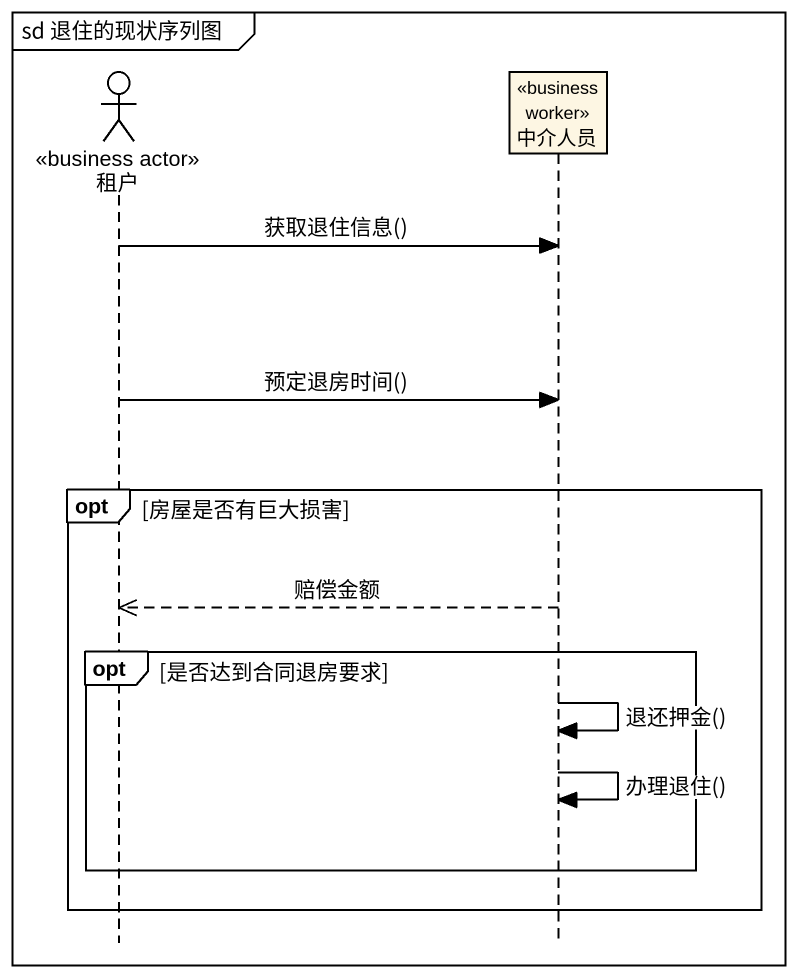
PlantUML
@startuml
mainframe sd 退住的现状序列图
hide footbox
actor 租户 <<business actor>>
participant 中介人员 <<business worker>>

租户 -> 中介人员 : 获取退住信息()
租户 -> 中介人员 : 预定退房时间()
opt 房屋是否有巨大损害
  中介人员 -->> 租户 : 赔偿金额
  opt 是否达到合同退房要求
    中介人员 -> 中介人员 : 退还押金()
    中介人员 -> 中介人员 : 办理退住()
  end
end
@enduml
